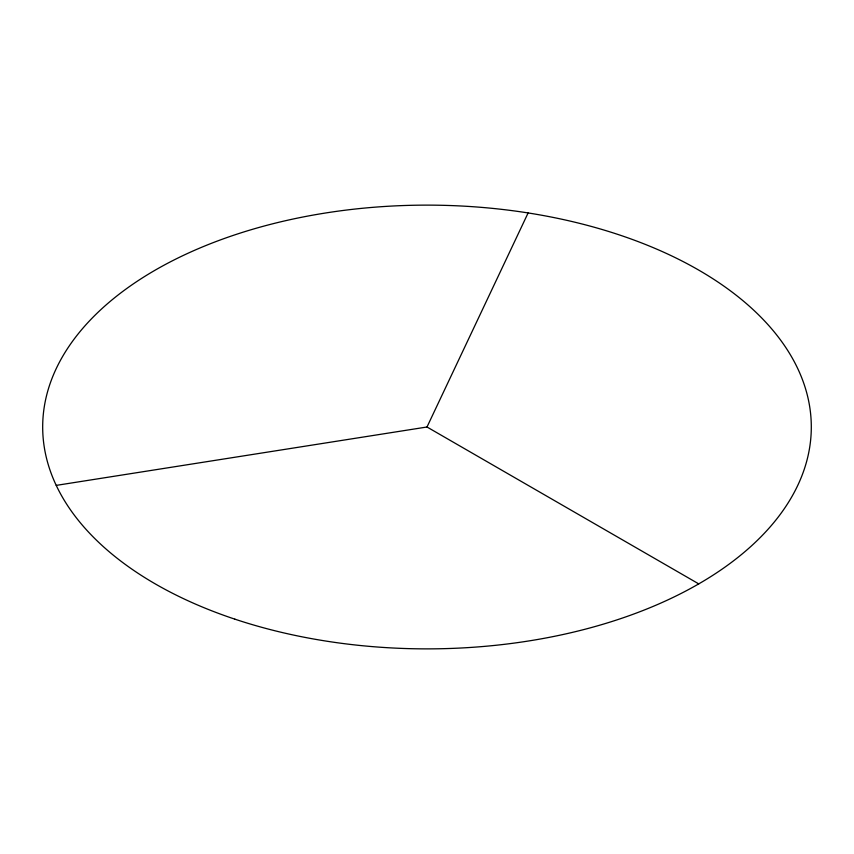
<?xml version="1.0" encoding="UTF-8"?>
<svg xmlns="http://www.w3.org/2000/svg" width="854" height="854" viewBox="0 0 854 854"><rect width="100%" height="100%" fill="white"/><g stroke="black" fill="none" stroke-linecap="round" stroke-linejoin="round"><path stroke-width="1.28" d="M56.247 485.382L427 427L528.114 212.945M427 427L698.753 583.89M234.85 619.15A384.3 221.869 0 0 0 811.3 427A384.3 221.869 0 0 0 234.85 234.85A384.3 221.869 0 0 0 234.85 619.15"/></g></svg>
